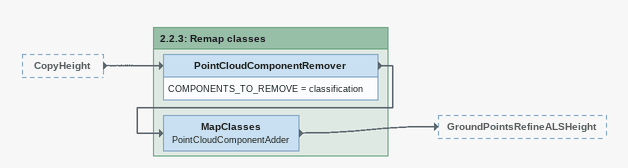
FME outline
CopyHeight [outside]
    -> PointCloudComponentRemover

Bookmark: 2.2.3: Remap classes
PointCloudComponentRemover
    COMPONENTS_TO_REMOVE = classification
    -> MapClasses
MapClasses: PointCloudComponentAdder
    -> GroundPointsRefineALSHeight
